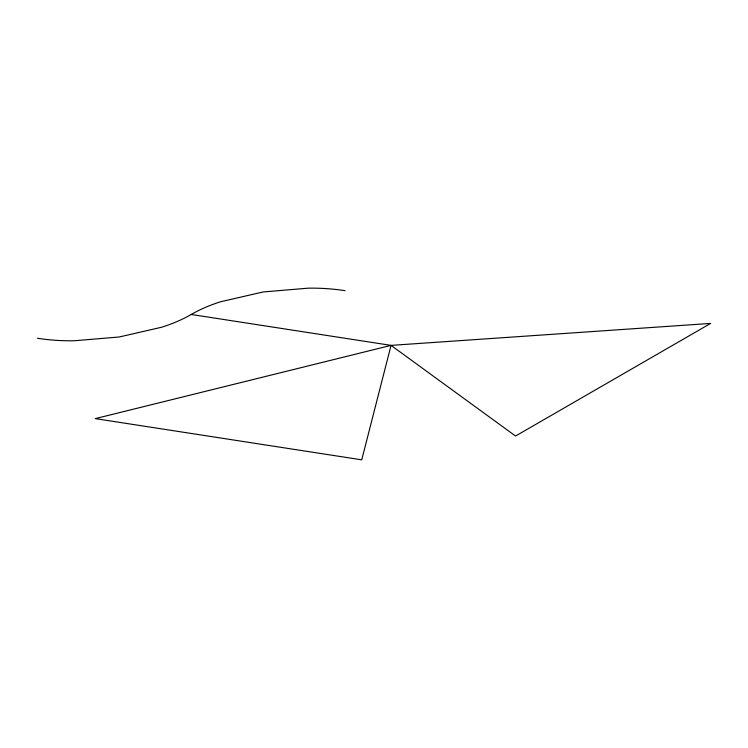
<?xml version="1.0" encoding="UTF-8"?>
<svg xmlns="http://www.w3.org/2000/svg" width="748" height="748" viewBox="0 0 748 748"><rect width="100%" height="100%" fill="white"/><g stroke="black" fill="none" stroke-linecap="round" stroke-linejoin="round"><path stroke-width="1.12" d="M391.054 345.38L361.733 459.833L95.295 418.618L391.054 345.38L710.6 323.426L515.559 436.037L391.054 345.38L191.226 314.469A128.684 74.295 0 0 1 161.54 327.259L119.241 336.983L74.183 340.77A128.684 74.295 0 0 1 37.4 338.264M191.226 314.469A128.684 74.295 0 0 1 220.912 301.678L263.212 291.954L308.26 288.167A128.684 74.295 0 0 1 345.052 290.673"/></g></svg>
